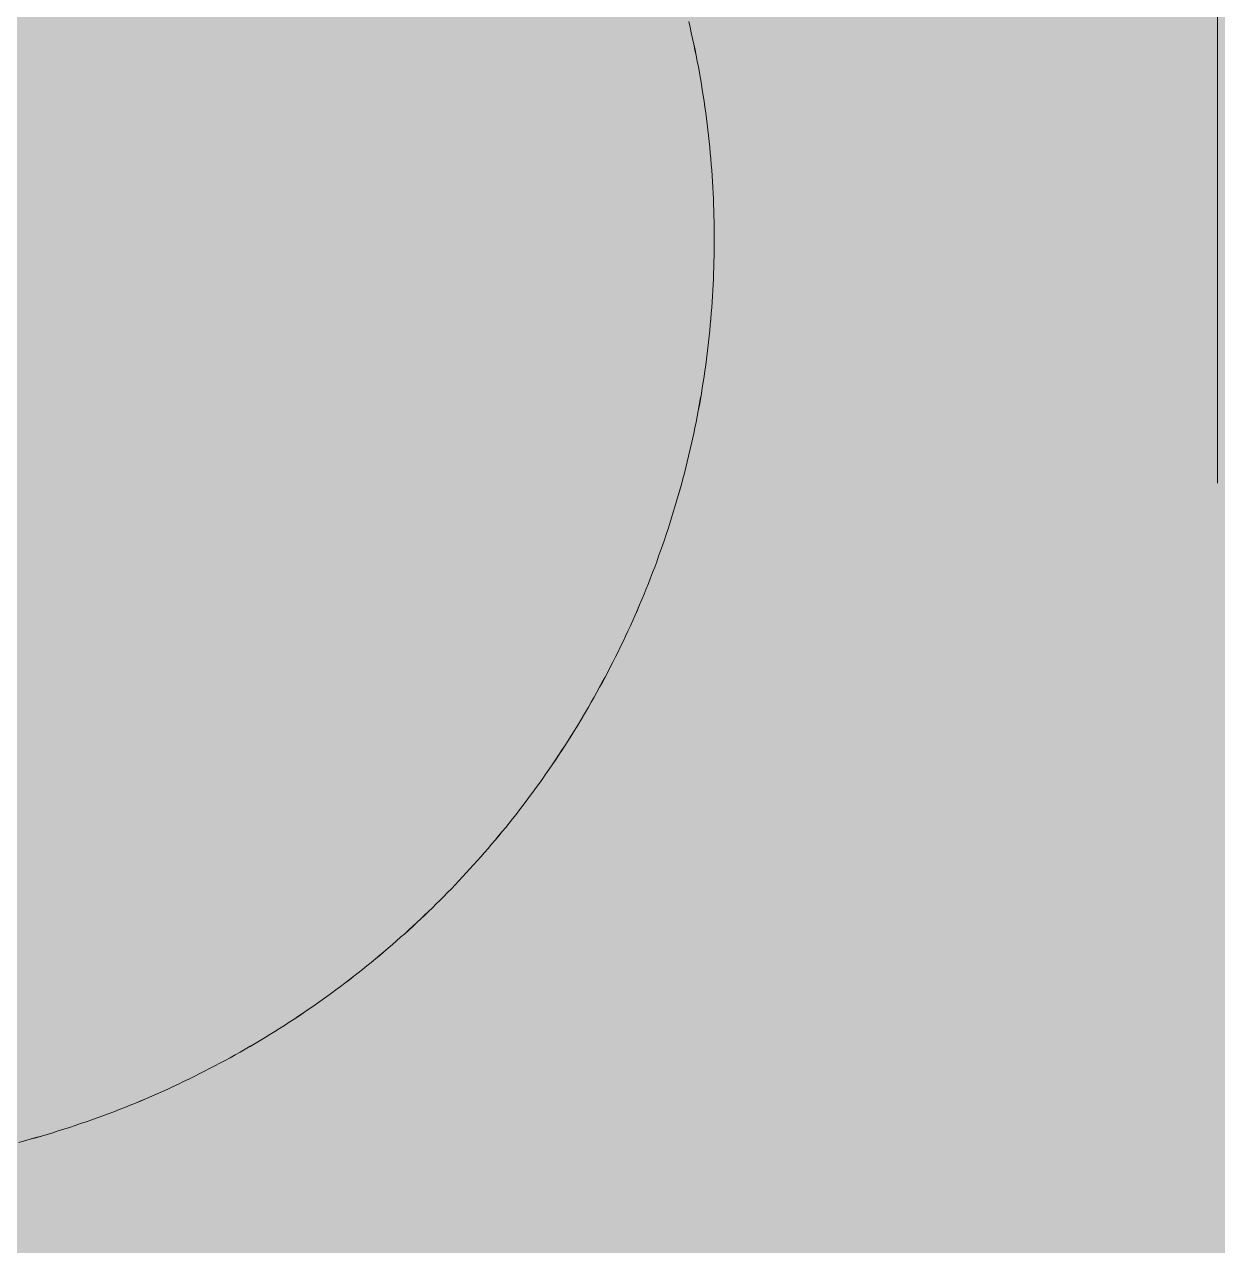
# Model space of a CAD drawing. Header units: millimetres. Extents: x 5622 to 8918, y 2044 to 6634.
# Drawn here: x 8594.414 to 8598.563, y 3822.826 to 3827.072 of the extents above; entities that cross this region are included whole.
import ezdxf

# ---------------------------------------------------------------- set-up
doc = ezdxf.new("R2010")
doc.units = ezdxf.units.MM
doc.linetypes.add('NASCOSTA', pattern=[9.525, 6.35, -3.175])
for name, color, linetype, lineweight in [('F_ARREDI', 7, 'Continuous', 5), ('F_FERRAMENTA', 253, 'Continuous', 5), ('F_MULTI laminato OPACO_retino', 1, 'Continuous', 5), ('F_Proiezioni', 253, 'NASCOSTA', 9)]:
    doc.layers.add(name, color=color, linetype=linetype, lineweight=lineweight)

# ---------------------------------------------------------------- blocks, each defined once
blk = doc.blocks.new("LIBRERIA_ingresso-living_sez._B.B'")
at = {"layer": 'F_MULTI laminato OPACO_retino', "true_color": 0x636466}
h = blk.add_hatch(color=251, dxfattribs=at)
h.dxf.hatch_style = 1
h.paths.add_polyline_path([(41313.1315, 11071.1262), (41913.1315, 11071.1262), (41913.1315, 13145.6262), (41313.1315, 13145.6262)])
at = {"layer": 'F_MULTI laminato OPACO_retino', "true_color": 0x939598}
h = blk.add_hatch(color=252, dxfattribs=at)
h.dxf.hatch_style = 1
h.paths.add_polyline_path([(41313.1315, 13145.6262), (41613.1315, 13145.6262), (41613.1315, 11071.1262), (41313.1315, 11071.1262)])
at = {"layer": 'F_Proiezioni', "color": 1}
for p, q in [((41594.1315, 11175.6262), (41594.1315, 11238.6262)), ((41592.2972, 11234.3616), (41592.2926, 11234.3812)), ((41592.3017, 11234.3419), (41592.2972, 11234.3616)), ((41592.3061, 11234.3222), (41592.3017, 11234.3419)), ((41592.3104, 11234.3025), (41592.3061, 11234.3222)), ((41592.3145, 11234.2828), (41592.3104, 11234.3025)), ((41592.3185, 11234.263), (41592.3145, 11234.2828)), ((41592.3224, 11234.2432), (41592.3185, 11234.263)), ((41592.3262, 11234.2234), (41592.3224, 11234.2432)), ((41592.3298, 11234.2036), (41592.3262, 11234.2234)), ((41592.3333, 11234.1838), (41592.3298, 11234.2036)), ((41592.3367, 11234.1639), (41592.3333, 11234.1838)), ((41592.34, 11234.144), (41592.3367, 11234.1639)), ((41592.3431, 11234.1242), (41592.34, 11234.144)), ((41592.3461, 11234.1043), (41592.3431, 11234.1242)), ((41592.349, 11234.0843), (41592.3461, 11234.1043)), ((41592.3518, 11234.0644), (41592.349, 11234.0843)), ((41592.3545, 11234.0445), (41592.3518, 11234.0644)), ((41592.357, 11234.0246), (41592.3545, 11234.0445)), ((41592.3594, 11234.0046), (41592.357, 11234.0246)), ((41592.3617, 11233.9847), (41592.3594, 11234.0046)), ((41592.3638, 11233.9647), (41592.3617, 11233.9847)), ((41592.3658, 11233.9447), (41592.3638, 11233.9647)), ((41592.3677, 11233.9248), (41592.3658, 11233.9447)), ((41592.3695, 11233.9048), (41592.3677, 11233.9248)), ((41592.3712, 11233.8849), (41592.3695, 11233.9048)), ((41592.3727, 11233.8649), (41592.3712, 11233.8849)), ((41592.3741, 11233.845), (41592.3727, 11233.8649)), ((41592.3754, 11233.825), (41592.3741, 11233.845)), ((41592.3766, 11233.8051), (41592.3754, 11233.825)), ((41592.3776, 11233.7852), (41592.3766, 11233.8051)), ((41592.3785, 11233.7653), (41592.3776, 11233.7852)), ((41592.3793, 11233.7453), (41592.3785, 11233.7653)), ((41592.38, 11233.7255), (41592.3793, 11233.7453)), ((41592.3805, 11233.7056), (41592.38, 11233.7255)), ((41592.381, 11233.6857), (41592.3805, 11233.7056)), ((41592.3813, 11233.6659), (41592.381, 11233.6857)), ((41592.3815, 11233.6461), (41592.3813, 11233.6659)), ((41592.3815, 11233.6262), (41592.3815, 11233.6461)), ((41592.3813, 11233.5865), (41592.3815, 11233.6064)), ((41592.3815, 11233.6064), (41592.3815, 11233.6262)), ((41592.3805, 11233.5468), (41592.381, 11233.5667)), ((41592.381, 11233.5667), (41592.3813, 11233.5865)), ((41592.3785, 11233.487), (41592.3793, 11233.5069)), ((41592.3793, 11233.5069), (41592.38, 11233.5268)), ((41592.38, 11233.5268), (41592.3805, 11233.5468)), ((41592.3765, 11233.4471), (41592.3776, 11233.467)), ((41592.3776, 11233.467), (41592.3785, 11233.487)), ((41592.3741, 11233.4071), (41592.3754, 11233.4271)), ((41592.3754, 11233.4271), (41592.3765, 11233.4471)), ((41592.3711, 11233.3671), (41592.3727, 11233.3871)), ((41592.3727, 11233.3871), (41592.3741, 11233.4071)), ((41592.3677, 11233.3271), (41592.3695, 11233.3471)), ((41592.3695, 11233.3471), (41592.3711, 11233.3671)), ((41592.3637, 11233.2871), (41592.3658, 11233.3071)), ((41592.3658, 11233.3071), (41592.3677, 11233.3271)), ((41592.3593, 11233.2471), (41592.3616, 11233.2671)), ((41592.3616, 11233.2671), (41592.3637, 11233.2871)), ((41592.3544, 11233.2072), (41592.3569, 11233.2272)), ((41592.3569, 11233.2272), (41592.3593, 11233.2471)), ((41592.346, 11233.1473), (41592.3489, 11233.1673)), ((41592.3489, 11233.1673), (41592.3517, 11233.1872)), ((41592.3517, 11233.1872), (41592.3544, 11233.2072)), ((41592.3398, 11233.1074), (41592.343, 11233.1274)), ((41592.343, 11233.1274), (41592.346, 11233.1473)), ((41592.3331, 11233.0676), (41592.3366, 11233.0875)), ((41592.3366, 11233.0875), (41592.3398, 11233.1074)), ((41592.326, 11233.0279), (41592.3296, 11233.0477)), ((41592.3296, 11233.0477), (41592.3331, 11233.0676)), ((41592.3183, 11232.9882), (41592.3222, 11233.008)), ((41592.3222, 11233.008), (41592.326, 11233.0279)), ((41592.3101, 11232.9487), (41592.3143, 11232.9684)), ((41592.3143, 11232.9684), (41592.3183, 11232.9882)), ((41592.3014, 11232.9092), (41592.3058, 11232.9289)), ((41592.3058, 11232.9289), (41592.3101, 11232.9487)), ((41592.2875, 11232.8502), (41592.2923, 11232.8698)), ((41592.2923, 11232.8698), (41592.2969, 11232.8895)), ((41592.2969, 11232.8895), (41592.3014, 11232.9092)), ((41592.2776, 11232.811), (41592.2826, 11232.8306)), ((41592.2826, 11232.8306), (41592.2875, 11232.8502)), ((41592.2672, 11232.772), (41592.2725, 11232.7915)), ((41592.2725, 11232.7915), (41592.2776, 11232.811)), ((41592.2563, 11232.7331), (41592.2618, 11232.7525)), ((41592.2618, 11232.7525), (41592.2672, 11232.772)), ((41592.245, 11232.6943), (41592.2507, 11232.7137)), ((41592.2507, 11232.7137), (41592.2563, 11232.7331)), ((41592.2332, 11232.6557), (41592.2392, 11232.675)), ((41592.2392, 11232.675), (41592.245, 11232.6943)), ((41592.2146, 11232.5981), (41592.2209, 11232.6173)), ((41592.2209, 11232.6173), (41592.2271, 11232.6365)), ((41592.2271, 11232.6365), (41592.2332, 11232.6557)), ((41592.2016, 11232.56), (41592.2082, 11232.579)), ((41592.2082, 11232.579), (41592.2146, 11232.5981)), ((41592.1882, 11232.522), (41592.1949, 11232.541)), ((41592.1949, 11232.541), (41592.2016, 11232.56)), ((41592.1743, 11232.4842), (41592.1813, 11232.5031)), ((41592.1813, 11232.5031), (41592.1882, 11232.522)), ((41592.1526, 11232.428), (41592.1599, 11232.4467)), ((41592.1599, 11232.4467), (41592.1671, 11232.4654)), ((41592.1671, 11232.4654), (41592.1743, 11232.4842)), ((41592.1375, 11232.3907), (41592.1451, 11232.4093)), ((41592.1451, 11232.4093), (41592.1526, 11232.428)), ((41592.122, 11232.3537), (41592.1298, 11232.3722)), ((41592.1298, 11232.3722), (41592.1375, 11232.3907)), ((41592.098, 11232.2987), (41592.1061, 11232.317)), ((41592.1061, 11232.317), (41592.1141, 11232.3353)), ((41592.1141, 11232.3353), (41592.122, 11232.3537)), ((41592.0814, 11232.2622), (41592.0898, 11232.2804)), ((41592.0898, 11232.2804), (41592.098, 11232.2987)), ((41592.0644, 11232.2261), (41592.073, 11232.2441)), ((41592.073, 11232.2441), (41592.0814, 11232.2622)), ((41592.0381, 11232.1723), (41592.047, 11232.1902)), ((41592.047, 11232.1902), (41592.0558, 11232.2081)), ((41592.0558, 11232.2081), (41592.0644, 11232.2261)), ((41592.0201, 11232.1368), (41592.0292, 11232.1545)), ((41592.0292, 11232.1545), (41592.0381, 11232.1723)), ((41592.0016, 11232.1015), (41592.0109, 11232.1191)), ((41592.0109, 11232.1191), (41592.0201, 11232.1368)), ((41591.9732, 11232.0492), (41591.9828, 11232.0665)), ((41591.9828, 11232.0665), (41591.9922, 11232.084)), ((41591.9922, 11232.084), (41592.0016, 11232.1015)), ((41591.9537, 11232.0146), (41591.9635, 11232.0318)), ((41591.9635, 11232.0318), (41591.9732, 11232.0492)), ((41591.9238, 11231.9633), (41591.9339, 11231.9803)), ((41591.9339, 11231.9803), (41591.9439, 11231.9974)), ((41591.9439, 11231.9974), (41591.9537, 11232.0146)), ((41591.9034, 11231.9295), (41591.9137, 11231.9464)), ((41591.9137, 11231.9464), (41591.9238, 11231.9633)), ((41591.8721, 11231.8794), (41591.8827, 11231.896)), ((41591.8827, 11231.896), (41591.8931, 11231.9127)), ((41591.8931, 11231.9127), (41591.9034, 11231.9295)), ((41591.8508, 11231.8464), (41591.8615, 11231.8629)), ((41591.8615, 11231.8629), (41591.8721, 11231.8794)), ((41591.8182, 11231.7975), (41591.8292, 11231.8137)), ((41591.8292, 11231.8137), (41591.84, 11231.83)), ((41591.84, 11231.83), (41591.8508, 11231.8464)), ((41591.7848, 11231.7493), (41591.796, 11231.7653)), ((41591.796, 11231.7653), (41591.8071, 11231.7814)), ((41591.8071, 11231.7814), (41591.8182, 11231.7975)), ((41591.7621, 11231.7177), (41591.7735, 11231.7335)), ((41591.7735, 11231.7335), (41591.7848, 11231.7493)), ((41591.7274, 11231.6708), (41591.7391, 11231.6864)), ((41591.7391, 11231.6864), (41591.7506, 11231.702)), ((41591.7506, 11231.702), (41591.7621, 11231.7177)), ((41591.6921, 11231.6248), (41591.7039, 11231.6401)), ((41591.7039, 11231.6401), (41591.7157, 11231.6554)), ((41591.7157, 11231.6554), (41591.7274, 11231.6708)), ((41591.6682, 11231.5946), (41591.6802, 11231.6096)), ((41591.6802, 11231.6096), (41591.6921, 11231.6248)), ((41591.6317, 11231.5499), (41591.6439, 11231.5647)), ((41591.6439, 11231.5647), (41591.6561, 11231.5796)), ((41591.6561, 11231.5796), (41591.6682, 11231.5946)), ((41591.5947, 11231.5061), (41591.6071, 11231.5206)), ((41591.6071, 11231.5206), (41591.6194, 11231.5352)), ((41591.6194, 11231.5352), (41591.6317, 11231.5499)), ((41591.5571, 11231.4631), (41591.5697, 11231.4774)), ((41591.5697, 11231.4774), (41591.5822, 11231.4917)), ((41591.5822, 11231.4917), (41591.5947, 11231.5061)), ((41591.5189, 11231.4211), (41591.5317, 11231.435)), ((41591.5317, 11231.435), (41591.5444, 11231.449)), ((41591.5444, 11231.449), (41591.5571, 11231.4631)), ((41591.4802, 11231.3799), (41591.4932, 11231.3935)), ((41591.4932, 11231.3935), (41591.5061, 11231.4073)), ((41591.5061, 11231.4073), (41591.5189, 11231.4211)), ((41591.4411, 11231.3397), (41591.4542, 11231.353)), ((41591.4542, 11231.353), (41591.4672, 11231.3664)), ((41591.4672, 11231.3664), (41591.4802, 11231.3799)), ((41591.3879, 11231.2872), (41591.4013, 11231.3002)), ((41591.4013, 11231.3002), (41591.4147, 11231.3133)), ((41591.4147, 11231.3133), (41591.4279, 11231.3265)), ((41591.4279, 11231.3265), (41591.4411, 11231.3397)), ((41591.3469, 11231.2483), (41591.3606, 11231.2612)), ((41591.3606, 11231.2612), (41591.3743, 11231.2742)), ((41591.3743, 11231.2742), (41591.3879, 11231.2872)), ((41591.3049, 11231.2099), (41591.319, 11231.2226)), ((41591.319, 11231.2226), (41591.333, 11231.2354)), ((41591.333, 11231.2354), (41591.3469, 11231.2483)), ((41591.2475, 11231.1595), (41591.262, 11231.172)), ((41591.262, 11231.172), (41591.2764, 11231.1846)), ((41591.2764, 11231.1846), (41591.2907, 11231.1972)), ((41591.2907, 11231.1972), (41591.3049, 11231.2099)), ((41591.2033, 11231.1223), (41591.2181, 11231.1346)), ((41591.2181, 11231.1346), (41591.2329, 11231.147)), ((41591.2329, 11231.147), (41591.2475, 11231.1595)), ((41591.1431, 11231.0736), (41591.1583, 11231.0857)), ((41591.1583, 11231.0857), (41591.1734, 11231.0978)), ((41591.1734, 11231.0978), (41591.1884, 11231.11)), ((41591.1884, 11231.11), (41591.2033, 11231.1223)), ((41591.0968, 11231.0378), (41591.1123, 11231.0497)), ((41591.1123, 11231.0497), (41591.1278, 11231.0616)), ((41591.1278, 11231.0616), (41591.1431, 11231.0736)), ((41591.0339, 11230.9912), (41591.0498, 11231.0027)), ((41591.0498, 11231.0027), (41591.0656, 11231.0144)), ((41591.0656, 11231.0144), (41591.0812, 11231.0261)), ((41591.0812, 11231.0261), (41591.0968, 11231.0378)), ((41590.9857, 11230.957), (41591.0018, 11230.9683)), ((41591.0018, 11230.9683), (41591.0179, 11230.9797)), ((41591.0179, 11230.9797), (41591.0339, 11230.9912)), ((41590.9201, 11230.9127), (41590.9366, 11230.9236)), ((41590.9366, 11230.9236), (41590.9531, 11230.9347)), ((41590.9531, 11230.9347), (41590.9694, 11230.9458)), ((41590.9694, 11230.9458), (41590.9857, 11230.957)), ((41590.8532, 11230.8697), (41590.87, 11230.8803)), ((41590.87, 11230.8803), (41590.8868, 11230.891)), ((41590.8868, 11230.891), (41590.9035, 11230.9018)), ((41590.9035, 11230.9018), (41590.9201, 11230.9127)), ((41590.7848, 11230.8282), (41590.802, 11230.8385)), ((41590.802, 11230.8385), (41590.8192, 11230.8488)), ((41590.8192, 11230.8488), (41590.8362, 11230.8592)), ((41590.8362, 11230.8592), (41590.8532, 11230.8697)), ((41590.6976, 11230.7785), (41590.7152, 11230.7883)), ((41590.7152, 11230.7883), (41590.7328, 11230.7981)), ((41590.7328, 11230.7981), (41590.7502, 11230.8081)), ((41590.7502, 11230.8081), (41590.7676, 11230.8181)), ((41590.7676, 11230.8181), (41590.7848, 11230.8282)), ((41590.6265, 11230.7406), (41590.6444, 11230.7499)), ((41590.6444, 11230.7499), (41590.6622, 11230.7593)), ((41590.6622, 11230.7593), (41590.68, 11230.7689)), ((41590.68, 11230.7689), (41590.6976, 11230.7785)), ((41590.536, 11230.6954), (41590.5543, 11230.7042)), ((41590.5543, 11230.7042), (41590.5724, 11230.7132)), ((41590.5724, 11230.7132), (41590.5905, 11230.7222)), ((41590.5905, 11230.7222), (41590.6086, 11230.7313)), ((41590.6086, 11230.7313), (41590.6265, 11230.7406)), ((41590.4439, 11230.653), (41590.4624, 11230.6613)), ((41590.4624, 11230.6613), (41590.4809, 11230.6696)), ((41590.4809, 11230.6696), (41590.4994, 11230.6781)), ((41590.4994, 11230.6781), (41590.5177, 11230.6867)), ((41590.5177, 11230.6867), (41590.536, 11230.6954)), ((41590.3502, 11230.6134), (41590.369, 11230.6211)), ((41590.369, 11230.6211), (41590.3878, 11230.6289)), ((41590.3878, 11230.6289), (41590.4066, 11230.6368)), ((41590.4066, 11230.6368), (41590.4253, 11230.6448)), ((41590.4253, 11230.6448), (41590.4439, 11230.653)), ((41590.2359, 11230.5697), (41590.255, 11230.5767)), ((41590.255, 11230.5767), (41590.2742, 11230.5838)), ((41590.2742, 11230.5838), (41590.2933, 11230.591)), ((41590.2933, 11230.591), (41590.3123, 11230.5983)), ((41590.3123, 11230.5983), (41590.3313, 11230.6058)), ((41590.3313, 11230.6058), (41590.3502, 11230.6134)), ((41590.1197, 11230.5302), (41590.1392, 11230.5365)), ((41590.1392, 11230.5365), (41590.1586, 11230.5429)), ((41590.1586, 11230.5429), (41590.178, 11230.5494)), ((41590.178, 11230.5494), (41590.1973, 11230.556)), ((41590.1973, 11230.556), (41590.2166, 11230.5628)), ((41590.2166, 11230.5628), (41590.2359, 11230.5697)), ((41589.9824, 11230.4896), (41590.0021, 11230.4951)), ((41590.0021, 11230.4951), (41590.0218, 11230.5006)), ((41590.0218, 11230.5006), (41590.0415, 11230.5063)), ((41590.0415, 11230.5063), (41590.0611, 11230.5121)), ((41590.0611, 11230.5121), (41590.0807, 11230.518)), ((41590.0807, 11230.518), (41590.1002, 11230.524)), ((41590.1002, 11230.524), (41590.1197, 11230.5302)), ((41589.9626, 11230.4843), (41589.9824, 11230.4896))]:
    blk.add_line(p, q, dxfattribs=at)

msp = doc.modelspace()

# ---------------------------------------------------------------- linework, layer by layer
at = {"layer": 'F_FERRAMENTA', "linetype": 'NASCOSTA'}
for p, q in [((8598.5628, 3768.3268), (8598.5628, 3831.3268)), ((8596.7285, 3827.0621), (8596.7239, 3827.0817)), ((8596.733, 3827.0425), (8596.7285, 3827.0621)), ((8596.7374, 3827.0228), (8596.733, 3827.0425)), ((8596.7416, 3827.0031), (8596.7374, 3827.0228)), ((8596.7458, 3826.9833), (8596.7416, 3827.0031)), ((8596.7498, 3826.9636), (8596.7458, 3826.9833)), ((8596.7537, 3826.9438), (8596.7498, 3826.9636)), ((8596.7574, 3826.924), (8596.7537, 3826.9438)), ((8596.7611, 3826.9042), (8596.7574, 3826.924)), ((8596.7646, 3826.8843), (8596.7611, 3826.9042)), ((8596.768, 3826.8645), (8596.7646, 3826.8843)), ((8596.7712, 3826.8446), (8596.768, 3826.8645)), ((8596.7744, 3826.8247), (8596.7712, 3826.8446)), ((8596.7774, 3826.8048), (8596.7744, 3826.8247)), ((8596.7803, 3826.7849), (8596.7774, 3826.8048)), ((8596.7831, 3826.765), (8596.7803, 3826.7849)), ((8596.7857, 3826.745), (8596.7831, 3826.765)), ((8596.7882, 3826.7251), (8596.7857, 3826.745)), ((8596.7906, 3826.7051), (8596.7882, 3826.7251)), ((8596.7929, 3826.6852), (8596.7906, 3826.7051)), ((8596.795, 3826.6652), (8596.7929, 3826.6852)), ((8596.7971, 3826.6453), (8596.795, 3826.6652)), ((8596.799, 3826.6253), (8596.7971, 3826.6453)), ((8596.8008, 3826.6054), (8596.799, 3826.6253)), ((8596.8024, 3826.5854), (8596.8008, 3826.6054)), ((8596.8039, 3826.5655), (8596.8024, 3826.5854)), ((8596.8054, 3826.5455), (8596.8039, 3826.5655)), ((8596.8066, 3826.5256), (8596.8054, 3826.5455)), ((8596.8078, 3826.5056), (8596.8066, 3826.5256)), ((8596.8089, 3826.4857), (8596.8078, 3826.5056)), ((8596.8098, 3826.4658), (8596.8089, 3826.4857)), ((8596.8106, 3826.4459), (8596.8098, 3826.4658)), ((8596.8112, 3826.426), (8596.8106, 3826.4459)), ((8596.8118, 3826.4061), (8596.8112, 3826.426)), ((8596.8122, 3826.3863), (8596.8118, 3826.4061)), ((8596.8125, 3826.3664), (8596.8122, 3826.3863)), ((8596.8127, 3826.3466), (8596.8125, 3826.3664)), ((8596.8128, 3826.3268), (8596.8127, 3826.3466)), ((8596.8125, 3826.2871), (8596.8127, 3826.3069)), ((8596.8127, 3826.3069), (8596.8128, 3826.3268)), ((8596.8118, 3826.2473), (8596.8122, 3826.2672)), ((8596.8122, 3826.2672), (8596.8125, 3826.2871)), ((8596.8106, 3826.2075), (8596.8112, 3826.2274)), ((8596.8112, 3826.2274), (8596.8118, 3826.2473)), ((8596.8078, 3826.1476), (8596.8088, 3826.1676)), ((8596.8088, 3826.1676), (8596.8098, 3826.1875)), ((8596.8098, 3826.1875), (8596.8106, 3826.2075)), ((8596.8053, 3826.1076), (8596.8066, 3826.1276)), ((8596.8066, 3826.1276), (8596.8078, 3826.1476)), ((8596.8024, 3826.0677), (8596.8039, 3826.0877)), ((8596.8039, 3826.0877), (8596.8053, 3826.1076)), ((8596.7989, 3826.0277), (8596.8007, 3826.0477)), ((8596.8007, 3826.0477), (8596.8024, 3826.0677)), ((8596.795, 3825.9877), (8596.797, 3826.0077)), ((8596.797, 3826.0077), (8596.7989, 3826.0277)), ((8596.7905, 3825.9477), (8596.7928, 3825.9677)), ((8596.7928, 3825.9677), (8596.795, 3825.9877)), ((8596.7856, 3825.9077), (8596.7881, 3825.9277)), ((8596.7881, 3825.9277), (8596.7905, 3825.9477)), ((8596.7802, 3825.8678), (8596.7829, 3825.8878)), ((8596.7829, 3825.8878), (8596.7856, 3825.9077)), ((8596.7711, 3825.808), (8596.7742, 3825.8279)), ((8596.7742, 3825.8279), (8596.7773, 3825.8478)), ((8596.7773, 3825.8478), (8596.7802, 3825.8678)), ((8596.7644, 3825.7682), (8596.7678, 3825.7881)), ((8596.7678, 3825.7881), (8596.7711, 3825.808)), ((8596.7572, 3825.7284), (8596.7609, 3825.7483)), ((8596.7609, 3825.7483), (8596.7644, 3825.7682)), ((8596.7495, 3825.6888), (8596.7534, 3825.7086)), ((8596.7534, 3825.7086), (8596.7572, 3825.7284)), ((8596.7414, 3825.6492), (8596.7455, 3825.669)), ((8596.7455, 3825.669), (8596.7495, 3825.6888)), ((8596.7327, 3825.6097), (8596.7371, 3825.6295)), ((8596.7371, 3825.6295), (8596.7414, 3825.6492)), ((8596.7235, 3825.5704), (8596.7282, 3825.59)), ((8596.7282, 3825.59), (8596.7327, 3825.6097)), ((8596.7088, 3825.5116), (8596.7139, 3825.5311)), ((8596.7139, 3825.5311), (8596.7187, 3825.5507)), ((8596.7187, 3825.5507), (8596.7235, 3825.5704)), ((8596.6985, 3825.4725), (8596.7037, 3825.492)), ((8596.7037, 3825.492), (8596.7088, 3825.5116)), ((8596.6876, 3825.4336), (8596.6931, 3825.4531)), ((8596.6931, 3825.4531), (8596.6985, 3825.4725)), ((8596.6762, 3825.3949), (8596.682, 3825.4142)), ((8596.682, 3825.4142), (8596.6876, 3825.4336)), ((8596.6644, 3825.3563), (8596.6704, 3825.3755)), ((8596.6704, 3825.3755), (8596.6762, 3825.3949)), ((8596.6458, 3825.2987), (8596.6521, 3825.3178)), ((8596.6521, 3825.3178), (8596.6583, 3825.337)), ((8596.6583, 3825.337), (8596.6644, 3825.3563)), ((8596.6328, 3825.2605), (8596.6394, 3825.2796)), ((8596.6394, 3825.2796), (8596.6458, 3825.2987)), ((8596.6194, 3825.2226), (8596.6262, 3825.2415)), ((8596.6262, 3825.2415), (8596.6328, 3825.2605)), ((8596.6055, 3825.1848), (8596.6125, 3825.2036)), ((8596.6125, 3825.2036), (8596.6194, 3825.2226)), ((8596.5911, 3825.1472), (8596.5984, 3825.166)), ((8596.5984, 3825.166), (8596.6055, 3825.1848)), ((8596.5688, 3825.0913), (8596.5763, 3825.1099)), ((8596.5763, 3825.1099), (8596.5838, 3825.1285)), ((8596.5838, 3825.1285), (8596.5911, 3825.1472)), ((8596.5533, 3825.0543), (8596.5611, 3825.0727)), ((8596.5611, 3825.0727), (8596.5688, 3825.0913)), ((8596.5374, 3825.0175), (8596.5454, 3825.0359)), ((8596.5454, 3825.0359), (8596.5533, 3825.0543)), ((8596.5127, 3824.9628), (8596.521, 3824.981)), ((8596.521, 3824.981), (8596.5292, 3824.9992)), ((8596.5292, 3824.9992), (8596.5374, 3825.0175)), ((8596.4957, 3824.9266), (8596.5042, 3824.9447)), ((8596.5042, 3824.9447), (8596.5127, 3824.9628)), ((8596.4782, 3824.8907), (8596.487, 3824.9086)), ((8596.487, 3824.9086), (8596.4957, 3824.9266)), ((8596.4513, 3824.8373), (8596.4604, 3824.855)), ((8596.4604, 3824.855), (8596.4694, 3824.8728)), ((8596.4694, 3824.8728), (8596.4782, 3824.8907)), ((8596.4329, 3824.8021), (8596.4421, 3824.8197)), ((8596.4421, 3824.8197), (8596.4513, 3824.8373)), ((8596.4044, 3824.7497), (8596.414, 3824.7671)), ((8596.414, 3824.7671), (8596.4235, 3824.7845)), ((8596.4235, 3824.7845), (8596.4329, 3824.8021)), ((8596.385, 3824.7152), (8596.3948, 3824.7324)), ((8596.3948, 3824.7324), (8596.4044, 3824.7497)), ((8596.3551, 3824.6639), (8596.3652, 3824.6809)), ((8596.3652, 3824.6809), (8596.3751, 3824.698)), ((8596.3751, 3824.698), (8596.385, 3824.7152)), ((8596.3347, 3824.6301), (8596.3449, 3824.6469)), ((8596.3449, 3824.6469), (8596.3551, 3824.6639)), ((8596.3034, 3824.58), (8596.3139, 3824.5966)), ((8596.3139, 3824.5966), (8596.3243, 3824.6133)), ((8596.3243, 3824.6133), (8596.3347, 3824.6301)), ((8596.2821, 3824.5469), (8596.2928, 3824.5634)), ((8596.2928, 3824.5634), (8596.3034, 3824.58)), ((8596.2494, 3824.498), (8596.2604, 3824.5143)), ((8596.2604, 3824.5143), (8596.2713, 3824.5306)), ((8596.2713, 3824.5306), (8596.2821, 3824.5469)), ((8596.2272, 3824.4659), (8596.2384, 3824.4819)), ((8596.2384, 3824.4819), (8596.2494, 3824.498)), ((8596.1933, 3824.4182), (8596.2047, 3824.434)), ((8596.2047, 3824.434), (8596.216, 3824.4499)), ((8596.216, 3824.4499), (8596.2272, 3824.4659)), ((8596.1587, 3824.3714), (8596.1703, 3824.3869)), ((8596.1703, 3824.3869), (8596.1819, 3824.4025)), ((8596.1819, 3824.4025), (8596.1933, 3824.4182)), ((8596.1352, 3824.3406), (8596.147, 3824.3559)), ((8596.147, 3824.3559), (8596.1587, 3824.3714)), ((8596.0994, 3824.2951), (8596.1114, 3824.3102)), ((8596.1114, 3824.3102), (8596.1233, 3824.3253)), ((8596.1233, 3824.3253), (8596.1352, 3824.3406)), ((8596.063, 3824.2504), (8596.0752, 3824.2652)), ((8596.0752, 3824.2652), (8596.0873, 3824.2801)), ((8596.0873, 3824.2801), (8596.0994, 3824.2951)), ((8596.0259, 3824.2066), (8596.0383, 3824.2211)), ((8596.0383, 3824.2211), (8596.0507, 3824.2357)), ((8596.0507, 3824.2357), (8596.063, 3824.2504)), ((8595.9883, 3824.1637), (8596.0009, 3824.1779)), ((8596.0009, 3824.1779), (8596.0135, 3824.1922)), ((8596.0135, 3824.1922), (8596.0259, 3824.2066)), ((8595.9502, 3824.1216), (8595.9629, 3824.1355)), ((8595.9629, 3824.1355), (8595.9757, 3824.1496)), ((8595.9757, 3824.1496), (8595.9883, 3824.1637)), ((8595.9115, 3824.0805), (8595.9244, 3824.0941)), ((8595.9244, 3824.0941), (8595.9373, 3824.1078)), ((8595.9373, 3824.1078), (8595.9502, 3824.1216)), ((8595.8723, 3824.0402), (8595.8854, 3824.0535)), ((8595.8854, 3824.0535), (8595.8985, 3824.0669)), ((8595.8985, 3824.0669), (8595.9115, 3824.0805)), ((8595.8326, 3824.0008), (8595.8459, 3824.0139)), ((8595.8459, 3824.0139), (8595.8592, 3824.027)), ((8595.8592, 3824.027), (8595.8723, 3824.0402)), ((8595.7781, 3823.9488), (8595.7919, 3823.9617)), ((8595.7919, 3823.9617), (8595.8056, 3823.9747)), ((8595.8056, 3823.9747), (8595.8191, 3823.9877)), ((8595.8191, 3823.9877), (8595.8326, 3824.0008)), ((8595.7361, 3823.9104), (8595.7502, 3823.9232)), ((8595.7502, 3823.9232), (8595.7642, 3823.936)), ((8595.7642, 3823.936), (8595.7781, 3823.9488)), ((8595.6932, 3823.8725), (8595.7076, 3823.8851)), ((8595.7076, 3823.8851), (8595.7219, 3823.8977)), ((8595.7219, 3823.8977), (8595.7361, 3823.9104)), ((8595.6346, 3823.8228), (8595.6494, 3823.8352)), ((8595.6494, 3823.8352), (8595.6641, 3823.8476)), ((8595.6641, 3823.8476), (8595.6787, 3823.86)), ((8595.6787, 3823.86), (8595.6932, 3823.8725)), ((8595.5895, 3823.7862), (8595.6046, 3823.7984)), ((8595.6046, 3823.7984), (8595.6197, 3823.8106)), ((8595.6197, 3823.8106), (8595.6346, 3823.8228)), ((8595.5281, 3823.7384), (8595.5436, 3823.7502)), ((8595.5436, 3823.7502), (8595.559, 3823.7622)), ((8595.559, 3823.7622), (8595.5743, 3823.7742)), ((8595.5743, 3823.7742), (8595.5895, 3823.7862)), ((8595.481, 3823.7033), (8595.4968, 3823.7149)), ((8595.4968, 3823.7149), (8595.5125, 3823.7266)), ((8595.5125, 3823.7266), (8595.5281, 3823.7384)), ((8595.4169, 3823.6576), (8595.4331, 3823.6689)), ((8595.4331, 3823.6689), (8595.4491, 3823.6803)), ((8595.4491, 3823.6803), (8595.4651, 3823.6917)), ((8595.4651, 3823.6917), (8595.481, 3823.7033)), ((8595.3514, 3823.6132), (8595.3679, 3823.6242)), ((8595.3679, 3823.6242), (8595.3843, 3823.6352)), ((8595.3843, 3823.6352), (8595.4007, 3823.6464)), ((8595.4007, 3823.6464), (8595.4169, 3823.6576)), ((8595.2844, 3823.5703), (8595.3013, 3823.5809)), ((8595.3013, 3823.5809), (8595.3181, 3823.5916)), ((8595.3181, 3823.5916), (8595.3348, 3823.6024)), ((8595.3348, 3823.6024), (8595.3514, 3823.6132)), ((8595.2161, 3823.5288), (8595.2333, 3823.539)), ((8595.2333, 3823.539), (8595.2504, 3823.5493)), ((8595.2504, 3823.5493), (8595.2674, 3823.5598)), ((8595.2674, 3823.5598), (8595.2844, 3823.5703)), ((8595.1465, 3823.4888), (8595.164, 3823.4987)), ((8595.164, 3823.4987), (8595.1814, 3823.5086)), ((8595.1814, 3823.5086), (8595.1988, 3823.5187)), ((8595.1988, 3823.5187), (8595.2161, 3823.5288)), ((8595.0578, 3823.4411), (8595.0757, 3823.4504)), ((8595.0757, 3823.4504), (8595.0935, 3823.4599)), ((8595.0935, 3823.4599), (8595.1112, 3823.4694)), ((8595.1112, 3823.4694), (8595.1289, 3823.4791)), ((8595.1289, 3823.4791), (8595.1465, 3823.4888)), ((8594.9855, 3823.4048), (8595.0037, 3823.4137)), ((8595.0037, 3823.4137), (8595.0218, 3823.4227)), ((8595.0218, 3823.4227), (8595.0398, 3823.4319)), ((8595.0398, 3823.4319), (8595.0578, 3823.4411)), ((8594.8937, 3823.3618), (8594.9122, 3823.3702)), ((8594.9122, 3823.3702), (8594.9306, 3823.3787)), ((8594.9306, 3823.3787), (8594.949, 3823.3873)), ((8594.949, 3823.3873), (8594.9673, 3823.396)), ((8594.9673, 3823.396), (8594.9855, 3823.4048)), ((8594.8003, 3823.3216), (8594.8191, 3823.3294)), ((8594.8191, 3823.3294), (8594.8378, 3823.3374)), ((8594.8378, 3823.3374), (8594.8565, 3823.3454)), ((8594.8565, 3823.3454), (8594.8751, 3823.3535)), ((8594.8751, 3823.3535), (8594.8937, 3823.3618)), ((8594.6863, 3823.2772), (8594.7054, 3823.2843)), ((8594.7054, 3823.2843), (8594.7245, 3823.2915)), ((8594.7245, 3823.2915), (8594.7435, 3823.2989)), ((8594.7435, 3823.2989), (8594.7625, 3823.3063)), ((8594.7625, 3823.3063), (8594.7814, 3823.3139)), ((8594.7814, 3823.3139), (8594.8003, 3823.3216)), ((8594.5704, 3823.237), (8594.5899, 3823.2434)), ((8594.5899, 3823.2434), (8594.6092, 3823.2499)), ((8594.6092, 3823.2499), (8594.6286, 3823.2566)), ((8594.6286, 3823.2566), (8594.6479, 3823.2633)), ((8594.6479, 3823.2633), (8594.6671, 3823.2702)), ((8594.6671, 3823.2702), (8594.6863, 3823.2772)), ((8594.4136, 3823.1902), (8594.4333, 3823.1956)), ((8594.4333, 3823.1956), (8594.453, 3823.2012)), ((8594.453, 3823.2012), (8594.4727, 3823.2068)), ((8594.4727, 3823.2068), (8594.4923, 3823.2126)), ((8594.4923, 3823.2126), (8594.5119, 3823.2185)), ((8594.5119, 3823.2185), (8594.5315, 3823.2246)), ((8594.5315, 3823.2246), (8594.551, 3823.2307)), ((8594.551, 3823.2307), (8594.5704, 3823.237))]:
    msp.add_line(p, q, dxfattribs=at)

# ---------------------------------------------------------------- block references
at = {"layer": 'F_ARREDI'}
msp.add_blockref("LIBRERIA_ingresso-living_sez._B.B'", (-32995.5688, -7407.2995), dxfattribs=at)

doc.saveas('drawing.dxf')
